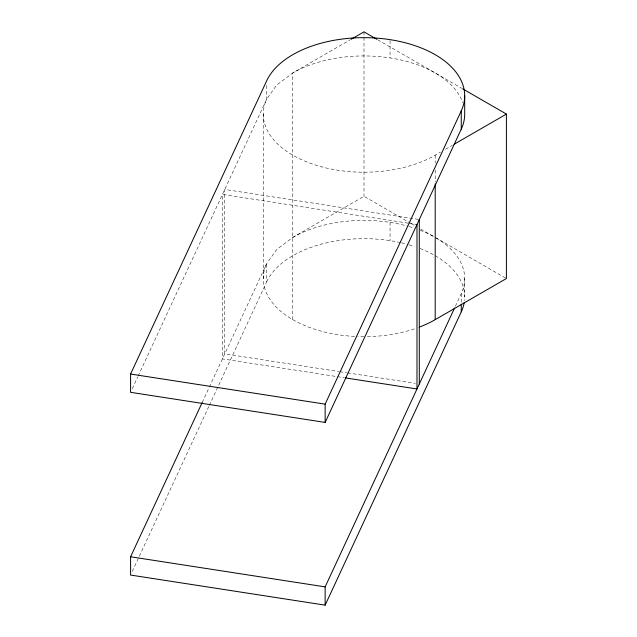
<?xml version="1.0" encoding="UTF-8"?>
<svg xmlns="http://www.w3.org/2000/svg" width="637" height="637" viewBox="0 0 637 637"><rect width="100%" height="100%" fill="white"/><g stroke="black" fill="none" stroke-linecap="round" stroke-linejoin="round"><path stroke-width="0.48" stroke-dasharray="3.19 2.39" d="M132.265 388.713L137.711 376.977M138.125 376.077L266.712 99.03L276.769 85.008L292.773 72.96L350.262 39.773M202.208 402.465L208.912 388.021M209.326 387.121L266.712 263.487L276.769 249.465L292.773 237.418L363.99 196.307L410.316 223.054M132.265 571.445L208.912 406.295M209.326 405.395L266.712 281.761L266.712 263.487A100.71 58.142 0 0 0 357.182 336.543M455.399 306.222L461.26 293.585A100.71 58.142 0 0 0 435.198 237.418M266.712 85.565L266.712 99.03A100.71 58.142 0 0 0 313.635 164.434A100.71 58.142 0 0 0 435.198 155.189L440.342 152.219M445.494 149.249L452.358 145.284M418.326 219.383L224.75 189.436L224.75 353.893L338.733 371.522M408.142 223.157L222.432 194.428L222.432 358.886L336.416 376.515M409.129 223.308L416.009 224.375M339.712 371.674L346.592 372.741M347.579 372.892L415.372 383.378M337.395 376.666L344.275 377.733M377.717 39.773L461.793 88.32M411.176 223.555L414.607 225.53M420.611 229.002L506.407 278.536M464.692 278.536L464.692 296.81M461.26 293.585L461.26 302.241M435.198 155.189L435.198 163.12M435.198 170.055L435.198 181.943M390.051 40.601L390.051 57.911M390.051 222.369L390.051 240.643M363.99 31.85L363.99 196.307M292.773 319.647L292.773 72.96A100.71 58.142 0 0 1 393.204 58.437A100.71 58.142 0 0 1 462.757 102.716M263.28 114.079L263.28 278.536M414.345 328.891A100.71 58.142 0 0 1 366.896 336.655M363.99 336.678A100.71 58.142 0 0 1 358.161 336.583M292.773 237.418A100.71 58.142 0 0 1 408.102 226.262M409.01 226.525A100.71 58.142 0 0 1 414.345 228.181M420.149 230.275A100.71 58.142 0 0 1 433.574 236.502M266.712 281.761A100.71 58.142 0 0 1 400.633 242.649M401.581 242.864A100.71 58.142 0 0 1 408.102 244.536M409.01 244.799A100.71 58.142 0 0 1 414.345 246.455M420.149 248.549A100.71 58.142 0 0 1 433.574 254.776M435.198 255.692A100.71 58.142 0 0 1 464.484 300.592"/><path stroke-width="0.96" d="M130.593 374.046L266.712 80.756A100.71 58.142 0 0 1 390.051 39.645A100.71 58.142 0 0 1 461.26 110.854L461.26 129.128L325.141 422.419L130.593 392.32L130.593 374.046L325.141 404.145L461.26 110.854M464.214 302.495A100.71 58.142 0 0 1 461.26 311.859L325.141 605.15L130.593 575.052L130.593 556.778L202.208 402.465M325.141 605.15L325.141 586.876L454.563 308.021M351.114 39.279L363.99 31.85L376.857 39.279M454.077 144.296L506.407 114.079L506.407 278.536L435.198 319.647A100.71 58.142 0 0 1 419.194 327.163M345.262 377.884L416.988 388.984L416.988 224.527M130.593 556.778L325.141 586.876M462.653 88.814L506.407 114.079M464.692 95.805L464.692 114.079A100.71 58.142 0 0 1 461.26 129.128M461.26 304.16L461.26 311.859M435.198 183.926L435.198 319.647M419.305 219.534L419.305 383.992M325.141 404.145L325.141 422.419"/></g></svg>
